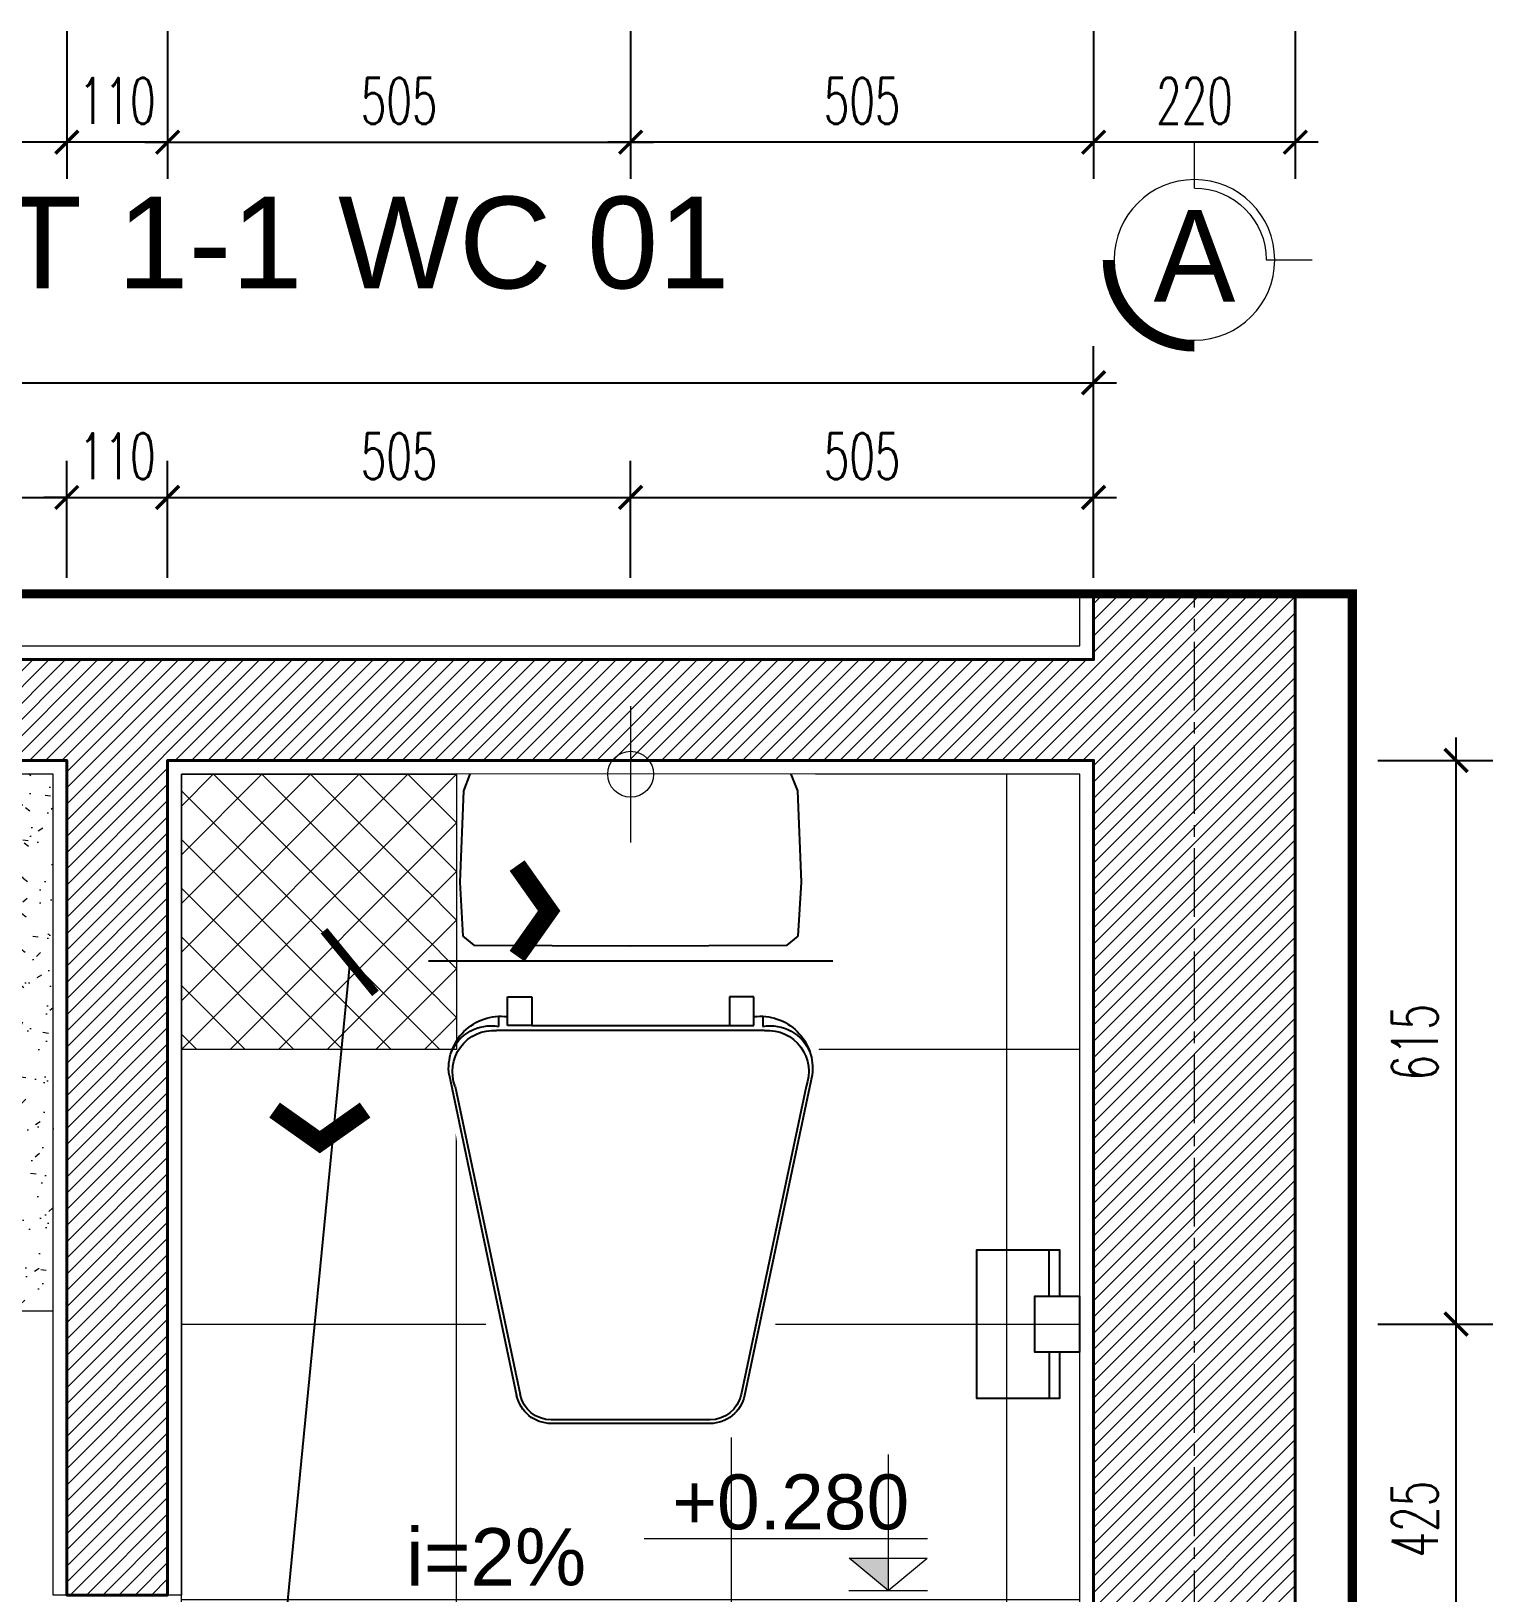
# Model space of a CAD drawing. Header units: millimetres. Extents: x -229618 to 2906, y -178063 to 96806.
# Drawn here: x -123756 to -122161, y -54595 to -52893 of the extents above; entities that cross this region are included whole.
import ezdxf
from ezdxf.enums import TextEntityAlignment as Align

# ---------------------------------------------------------------- set-up
doc = ezdxf.new("R2010")
doc.units = ezdxf.units.MM
doc.header["$LTSCALE"] = 200
doc.header["$MEASUREMENT"] = 0
doc.set_wipeout_variables(frame=1)
doc.header["$PDMODE"] = 3
doc.header["$PDSIZE"] = 50
doc.linetypes.add('CENTER2', pattern=[1.125, 0.75, -0.125, 0.125, -0.125])
doc.linetypes.add('DASHED2', pattern=[0.375, 0.25, -0.125])
doc.layers.get('0').update_dxf_attribs({"color": 95, "linetype": 'CONTINUOUS'})
doc.layers.get('DEFPOINTS').update_dxf_attribs({"linetype": 'CONTINUOUS'})
for name, color, linetype, lineweight in [('cat', 1, 'CONTINUOUS', 40), ('hatch', 250, 'CONTINUOUS', 5), ('khuat', 8, 'DASHED2', 15), ('nho', 252, 'CONTINUOUS', 15), ('thay', 7, 'CONTINUOUS', 18), ('tim', 18, 'CENTER2', 9)]:
    doc.layers.add(name, color=color, linetype=linetype, lineweight=lineweight)
for name, color, linetype in [('DIM', 251, 'CONTINUOUS'), ('NOITHAT', 99, 'CONTINUOUS'), ('TEXT', 33, 'CONTINUOUS')]:
    doc.layers.add(name, color=color, linetype=linetype)
doc.styles.add('Aria H iso', font='Vharial_0.ttf')
doc.styles.add('Arial iso', font='vnarial_0.ttf')
doc.styles.add('Arial N  iso', font='vnarialn_0.ttf')
doc.styles.add('dam', font='Vhavanb_0.ttf', dxfattribs={"width": 0.9, "height": 450})
doc.styles.add('Scale', font='vnsimli.shx', dxfattribs={"width": 0.65, "bigfont": 'bigfont.shx'})
doc.dimstyles.new('Scale', dxfattribs={"dimscale": 75, "dimtxt": 2, "dimasz": 1, "dimexe": 1.6, "dimexo": 0, "dimgap": 0.8, "dimtad": 1, "dimdec": 0, "dimzin": 0, "dimdsep": 46, "dimtxsty": 'Scale', "dimblk": 'ARCHTICK', "dimcen": 0.1, "dimdle": 1, "dimclrd": 256, "dimclre": 256, "dimclrt": 3, "dimadec": 0, "dimazin": 0, "dimtfac": 1, "dimtdec": 0, "dimtix": 1, "dimtmove": 2, "dimatfit": 3, "dimldrblk": 'ARCHTICK', "dimfxl": 0, "dimtolj": 1, "dimtzin": 0, "dimarcsym": 0})

# ---------------------------------------------------------------- blocks, each defined once
blk = doc.blocks.new('wc')
at = {"linetype": 'Continuous'}
blk.add_wipeout([(-723.101236270034, -111.66597059415653), (-694.8550939117331, -142.76282263628673), (-203.37222143459707, -220.50495042238617), (-19.772298637900295, -223.3319365498901), (-5.640041200348555, -215.73621921276208), (-6.3176782998611754e-12, -200.71604752913117), (-6.366839552889984e-12, 200.71604752910207), (-5.640041200348607, 215.73621921270387), (-19.772298638016768, 223.3319365498901), (-203.37222143459712, 220.5049504222843), (-694.8550939117331, 142.76282263634494), (-723.101236270034, 111.66597059421474)], dxfattribs=at)
for p, q in [((-203.3722214346053, 220.5049504222989), (-203.3722214346053, 0)), ((-340.5266624700744, 191.3154206835025), (-676.477138206712, 120.3994728499383)), ((-186.3305563925533, 170.8889907438424), (-187.1014175795717, 0)), ((-176.5671027259668, 182.8814747022698), (-186.3305563925533, 170.8889907438424)), ((-117.5425843851408, 186.4348029389512), (-176.5671027259668, 182.8814747022698)), ((-18.13287248380948, 182.4373051937728), (-117.5425843851408, 186.4348029389512)), ((0, 175.2731677422416), (-18.13287248380948, 182.4373051937728)), ((-279.4807667824207, 5.820766091346741e-11), (-279.4807667824207, 146.1408057834487)), ((-274.1225523152389, 134.4011987115664), (-264.3182460389799, 134.4011987115664)), ((-274.1225523152389, 107.7479493267019), (-274.1225523152389, 134.4011987115664)), ((-264.3182460389799, 134.4011987115664), (-242.5600274235476, 134.4011987115664)), ((-242.5600274235476, 134.4011987115664), (-242.5600274235476, 107.7479493267019)), ((-242.5600274235476, 107.7479493267019), (-274.1225523152389, 107.7479493267019)), ((-704.0344686969183, 5.820766091346741e-11), (-704.0344686969183, 86.59439285998815)), ((-704.0344686969183, -86.59439285990084), (-704.0344686969183, 5.820766091346741e-11)), ((-279.4807667824207, -146.1408057833614), (-279.4807667824207, 5.820766091346741e-11)), ((-203.3722214346053, 5.820766091346741e-11), (-203.3722214346053, -220.5049504222989)), ((-203.3722214346053, 0), (-203.3722214346053, 5.820766091346741e-11)), ((-187.1014175795717, 0), (-186.3305563925533, -170.8889907438715)), ((-242.5600274235476, -107.7479493265855), (-274.1225523152389, -107.7479493265855)), ((-274.1225523152389, -107.7479493265855), (-274.1225523152389, -134.4011987114791)), ((-242.5600274235476, -134.4011987114791), (-242.5600274235476, -107.7479493265855)), ((-340.5266624700744, -191.315420683386), (-676.477138206712, -120.399472849851)), ((-274.1225523152389, -134.4011987114791), (-264.3182460389799, -134.4011987114791)), ((-264.3182460389799, -134.4011987114791), (-242.5600274235476, -134.4011987114791)), ((-186.3305563925533, -170.8889907438715), (-176.5671027259668, -182.8814747022989)), ((-176.5671027259668, -182.8814747022989), (-117.5425843851408, -186.4348029389512)), ((-117.5425843851408, -186.4348029389512), (-18.13287248380948, -182.4373051937728)), ((-18.13287248380948, -182.4373051937728), (0, -175.2731677421834))]:
    blk.add_line(p, q, dxfattribs=at)
at = {"color": 251}
for p, q in [((-327.8774796169018, 198.0728480299585), (-677.3031241730787, 124.3124203159241)), ((-264.1566715918016, 144.1268571229302), (-275.0692674323218, 144.1268571229302)), ((-274.1225523152389, 107.7479493267019), (-274.1225523152389, 5.820766091346741e-11)), ((-708.0336449481547, 5.820766091346741e-11), (-708.0336449481547, 86.6043155118823)), ((-708.0336449481547, -86.60431551176589), (-708.0336449481547, 5.820766091346741e-11)), ((-274.1225523152389, 5.820766091346741e-11), (-274.1225523152389, -107.7479493265855)), ((-327.8774796169018, -198.0728480298712), (-677.3031241730787, -124.3124203158077)), ((-264.1566715918016, -144.1268571228429), (-275.0692674323218, -144.1268571228429))]:
    blk.add_line(p, q, dxfattribs=at)
at = {"linetype": 'Continuous', "extrusion": (0, 0, -1)}
for centre, major_axis, ratio, start_param, end_param in [((-324.1535744828871, 149.6069570108084), (-31.68338643653957, 31.68338643653959), 0.9999999999999485, 0.4113217075795965, 2.433629082273716), ((-669.3038080616388, -86.4172199369059), (-24.55860519663735, -24.55860519663734), 0.9999999999999583, 5.705823531497783, 7.063482174405539), ((-324.1535744828871, -149.606957010692), (-31.68338643653829, 31.68338643653831), 0.9999999999999766, 2.278759898110936, 4.301067272805151)]:
    blk.add_ellipse(centre, major_axis=major_axis, ratio=ratio, start_param=start_param, end_param=end_param, dxfattribs=at)
at = {"color": 251, "extrusion": (0, 0, -1)}
for centre, major_axis, ratio, start_param, end_param in [((-320.9586979406886, 141.4200814069482), (-40.35718960683384, -40.35718960683382), 0.9999999999999795, 2.234670171408888, 4.05028224936272), ((-321.4107403006637, 152.2341654178745), (-33.26605293237822, 33.26605293237824), 0.9999999999999881, 1.170519190659191, 2.52938887012653), ((-669.3038080616388, 86.4172199369932), (-27.38644984305241, -27.3864498430524), 0.9999999999999538, 0.7902289123648425, 2.148158102476525), ((-669.3038080616388, -86.41721993687679), (-27.38644984305241, 27.38644984305241), 0.9999999999999538, 4.135027204703061, 5.492956394814744), ((-320.9586979406886, -141.4200814068317), (-40.35718960683482, -40.35718960683479), 0.9999999999999762, 3.803699384611847, 5.619311462565565), ((-321.4107403006637, -152.234165417758), (-33.26605293237824, -33.26605293237823), 0.9999999999999879, 3.753796437053056, 5.112666116520395)]:
    blk.add_ellipse(centre, major_axis=major_axis, ratio=ratio, start_param=start_param, end_param=end_param, dxfattribs=at)
at = {"linetype": 'Continuous', "extrusion": (0, 0, -0.9999999999999998)}
blk.add_ellipse((-669.3038080616388, 86.41721993702231), major_axis=(-24.55860519663734, 24.55860519663736), ratio=0.9999999999999578, start_param=-0.7802968672259532, end_param=0.5773617756818026, dxfattribs=at)
at = {"layer": 'nho', "linetype": 'Continuous', "ltscale": 0.2}
blk.add_line((74.32685145849246, 0), (-74.32685145849246, 0), dxfattribs=at)
at = {"layer": 'nho'}
blk.add_circle((0, 0), 25, dxfattribs=at)
blk = doc.blocks.new('A$C3018186F')
for p, q in [((50.6735760809097, 78.83725768279692), (4.220890696160495e-05, 78.83725768279692)), ((111.3265083369042, 78.83725768279692), (162.000042208907, 78.83725768279692))]:
    blk.add_line(p, q)
for points in [[(50.6735760809097, 87.51937571926828), (50.6735760809097, 112.3254272520571), (111.3265083369042, 112.3254272520571), (111.3265083369042, 87.51937571926828)], [(50.6735760809097, 89.9999808725479), (4.220890696160495e-05, 89.9999808725479), (4.220890696160495e-05, -1.912744482979178e-05), (162.000042208907, -1.91274521057494e-05), (162.000042208907, 89.9999808725479), (111.3265083369042, 89.9999808725479)], [(111.3265083369042, 87.51937571926828), (111.3265083369042, 62.71332418648672), (50.6735760809097, 62.71332418648672), (50.6735760809097, 87.51937571926828)]]:
    blk.add_lwpolyline(points)
blk = doc.blocks.new('cao do')
at = {"layer": 'thay'}
for p, q in [((0, 444.6272508608236), (0, 0)), ((798.181270029163, 170.2365376747912), (-128.2891475682845, 170.2365376747912)), ((0, 0), (-127.8852143107215, 106.0771588497737)), ((127.8852143107215, 106.0771588497737), (-127.8852143107215, 106.0771588497737)), ((0, 0), (127.8852143107215, 106.0771588497737))]:
    blk.add_line(p, q, dxfattribs=at)
at = {"layer": 'thay', "ltscale": 600}
blk.add_line((128.2891475682845, 0), (-128.2891475682845, 0), dxfattribs=at)
at = {"layer": 'thay', "color": 150, "ltscale": 600}
blk.add_solid([(0, 0), (0, 106.0771588497737), (127.8852143107215, 106.0771588497737)], dxfattribs=at)
at = {"layer": 'TEXT', "style": 'Arial N  iso'}
blk.add_attdef('%%P0.000', text='', height=200.0000000007276, dxfattribs=at).set_placement((69.50250721070915, 290.0113117169822), align=Align.MIDDLE_LEFT)
blk = doc.blocks.new('_ArchTick')
at = {"color": 0, "linetype": 'ByBlock', "const_width": 0.15}
blk.add_lwpolyline([(-0.5, -0.5), (0.5, 0.5)], dxfattribs=at)
blk = doc.blocks.new('*D875')
at = {"layer": 'DEFPOINTS', "color": 0, "linetype": 'Continuous'}
for p in [(-123606.8216478598, -53400.85511476309), (-123716.8216478598, -53488.43287408045), (-123606.8216478598, -53488.43287408045)]:
    blk.add_point(p, dxfattribs=at)
at = {"layer": 'DIM', "linetype": 'Continuous', "lineweight": -2}
for p, q in [((-123716.8216478598, -53488.43287408045), (-123716.8216478598, -53360.85511476309)), ((-123606.8216478598, -53488.43287408045), (-123606.8216478598, -53360.85511476309)), ((-123716.8216478598, -53400.85511476309), (-123741.8216478598, -53400.85511476309)), ((-123716.8216478598, -53400.85511476309), (-123606.8216478598, -53400.85511476309)), ((-123606.8216478598, -53400.85511476309), (-123581.8216478598, -53400.85511476309))]:
    blk.add_line(p, q, dxfattribs=at)
at = {"layer": 'DIM', "linetype": 'Continuous', "lineweight": -2, "xscale": 25, "yscale": 25, "zscale": 25}
blk.add_blockref('_ArchTick', (-123716.8216478598, -53400.85511476309), dxfattribs=at)
at = {"layer": 'DIM', "linetype": 'Continuous', "lineweight": -2, "xscale": 25, "yscale": 25, "zscale": 25, "rotation": 180}
blk.add_blockref('_ArchTick', (-123606.8216478598, -53400.85511476309), dxfattribs=at)
at = {"layer": 'DIM', "color": 3, "linetype": 'Continuous', "insert": (-123661.8216478598, -53355.85511476309), "char_height": 50, "attachment_point": 5, "style": 'Scale'}
blk.add_mtext('\\A1;110', dxfattribs=at)
blk = doc.blocks.new('*D876')
at = {"layer": 'DEFPOINTS', "color": 0, "linetype": 'Continuous'}
for p in [(-123101.8216478599, -53400.85511476309), (-123606.8216478598, -53488.43287408045), (-123101.8216478599, -53488.43287408045)]:
    blk.add_point(p, dxfattribs=at)
at = {"layer": 'DIM', "linetype": 'Continuous', "lineweight": -2}
for p, q in [((-123606.8216478598, -53488.43287408045), (-123606.8216478598, -53360.85511476309)), ((-123101.8216478599, -53488.43287408045), (-123101.8216478599, -53360.85511476309)), ((-123631.8216478598, -53400.85511476309), (-123076.8216478599, -53400.85511476309))]:
    blk.add_line(p, q, dxfattribs=at)
at = {"layer": 'DIM', "linetype": 'Continuous', "lineweight": -2, "xscale": 25, "yscale": 25, "zscale": 25, "rotation": 180}
blk.add_blockref('_ArchTick', (-123606.8216478598, -53400.85511476309), dxfattribs=at)
at = {"layer": 'DIM', "linetype": 'Continuous', "lineweight": -2, "xscale": 25, "yscale": 25, "zscale": 25}
blk.add_blockref('_ArchTick', (-123101.8216478599, -53400.85511476309), dxfattribs=at)
at = {"layer": 'DIM', "color": 3, "linetype": 'Continuous', "insert": (-123354.3216478599, -53355.85511476309), "char_height": 50, "attachment_point": 5, "style": 'Scale'}
blk.add_mtext('\\A1;505', dxfattribs=at)
blk = doc.blocks.new('*D877')
at = {"layer": 'DEFPOINTS', "color": 0, "linetype": 'Continuous'}
for p in [(-122596.82164786, -53275.85511476309), (-125076.8216478599, -53488.43287408045), (-122596.82164786, -53488.43287408045)]:
    blk.add_point(p, dxfattribs=at)
at = {"layer": 'DIM', "linetype": 'Continuous', "lineweight": -2}
for p, q in [((-125076.8216478599, -53488.43287408045), (-125076.8216478599, -53235.85511476309)), ((-122596.82164786, -53488.43287408045), (-122596.82164786, -53235.85511476309)), ((-125101.8216478599, -53275.85511476309), (-122571.82164786, -53275.85511476309))]:
    blk.add_line(p, q, dxfattribs=at)
at = {"layer": 'DIM', "linetype": 'Continuous', "lineweight": -2, "xscale": 25, "yscale": 25, "zscale": 25, "rotation": 180}
blk.add_blockref('_ArchTick', (-125076.8216478599, -53275.85511476309), dxfattribs=at)
at = {"layer": 'DIM', "linetype": 'Continuous', "lineweight": -2, "xscale": 25, "yscale": 25, "zscale": 25}
blk.add_blockref('_ArchTick', (-122596.82164786, -53275.85511476309), dxfattribs=at)
at = {"layer": 'DIM', "color": 3, "linetype": 'Continuous', "insert": (-123836.8216478599, -53230.85511476309), "char_height": 50, "attachment_point": 5, "style": 'Scale'}
blk.add_mtext('\\A1;2480', dxfattribs=at)
blk = doc.blocks.new('*D880')
at = {"layer": 'DEFPOINTS', "color": 0, "linetype": 'Continuous'}
for p in [(-122286.8486847449, -53687.673752193), (-122201.4426966938, -53687.673752193), (-122286.8486847449, -54302.32337199787)]:
    blk.add_point(p, dxfattribs=at)
at = {"layer": 'DIM', "linetype": 'Continuous', "lineweight": -2}
for p, q in [((-122201.4426966938, -54327.32337199787), (-122201.4426966938, -53662.673752193)), ((-122286.8486847449, -53687.673752193), (-122161.4426966938, -53687.673752193)), ((-122286.8486847449, -54302.32337199787), (-122161.4426966938, -54302.32337199787))]:
    blk.add_line(p, q, dxfattribs=at)
at = {"layer": 'DIM', "linetype": 'Continuous', "lineweight": -2, "xscale": 25, "yscale": 25, "zscale": 25}
for p, rotation in [((-122201.4426966938, -53687.673752193), 90), ((-122201.4426966938, -54302.32337199787), 270)]:
    blk.add_blockref('_ArchTick', p, dxfattribs=dict(at, rotation=rotation))
at = {"layer": 'DIM', "color": 3, "linetype": 'Continuous', "insert": (-122246.4426966938, -53994.99856209546), "char_height": 50, "attachment_point": 5, "rotation": 90, "style": 'Scale'}
blk.add_mtext('\\A1;615', dxfattribs=at)
blk = doc.blocks.new('*D889')
at = {"layer": 'DEFPOINTS', "color": 0, "linetype": 'Continuous'}
for p in [(-123716.8216478598, -53400.85511476309), (-124341.8216478599, -53488.43287408045), (-123716.8216478598, -53488.43287408045)]:
    blk.add_point(p, dxfattribs=at)
at = {"layer": 'DIM', "linetype": 'Continuous', "lineweight": -2}
for p, q in [((-124341.8216478599, -53488.43287408045), (-124341.8216478599, -53360.85511476309)), ((-123716.8216478598, -53488.43287408045), (-123716.8216478598, -53360.85511476309)), ((-124366.8216478599, -53400.85511476309), (-123691.8216478598, -53400.85511476309))]:
    blk.add_line(p, q, dxfattribs=at)
at = {"layer": 'DIM', "linetype": 'Continuous', "lineweight": -2, "xscale": 25, "yscale": 25, "zscale": 25, "rotation": 180}
blk.add_blockref('_ArchTick', (-124341.8216478599, -53400.85511476309), dxfattribs=at)
at = {"layer": 'DIM', "linetype": 'Continuous', "lineweight": -2, "xscale": 25, "yscale": 25, "zscale": 25}
blk.add_blockref('_ArchTick', (-123716.8216478598, -53400.85511476309), dxfattribs=at)
at = {"layer": 'DIM', "color": 3, "linetype": 'Continuous', "insert": (-124029.3216478599, -53355.85511476309), "char_height": 50, "attachment_point": 5, "style": 'Scale'}
blk.add_mtext('\\A1;625', dxfattribs=at)
blk = doc.blocks.new('*D941')
at = {"layer": 'DEFPOINTS', "color": 0, "linetype": 'Continuous'}
for p in [(-122596.82164786, -53400.85511476309), (-123101.8216478599, -53488.43287408045), (-122596.82164786, -53488.43287408045)]:
    blk.add_point(p, dxfattribs=at)
at = {"layer": 'DIM', "linetype": 'Continuous', "lineweight": -2}
for p, q in [((-123101.8216478599, -53488.43287408045), (-123101.8216478599, -53360.85511476309)), ((-122596.82164786, -53488.43287408045), (-122596.82164786, -53360.85511476309)), ((-123126.8216478599, -53400.85511476309), (-122571.82164786, -53400.85511476309))]:
    blk.add_line(p, q, dxfattribs=at)
at = {"layer": 'DIM', "linetype": 'Continuous', "lineweight": -2, "xscale": 25, "yscale": 25, "zscale": 25, "rotation": 180}
blk.add_blockref('_ArchTick', (-123101.8216478599, -53400.85511476309), dxfattribs=at)
at = {"layer": 'DIM', "linetype": 'Continuous', "lineweight": -2, "xscale": 25, "yscale": 25, "zscale": 25}
blk.add_blockref('_ArchTick', (-122596.82164786, -53400.85511476309), dxfattribs=at)
at = {"layer": 'DIM', "color": 3, "linetype": 'Continuous', "insert": (-122849.3216478599, -53355.85511476309), "char_height": 50, "attachment_point": 5, "style": 'Scale'}
blk.add_mtext('\\A1;505', dxfattribs=at)
blk = doc.blocks.new('*D1180')
at = {"layer": 'DEFPOINTS', "color": 0}
for p in [(-122286.8486847449, -54302.32337199787), (-122201.4426966938, -54302.32337199787), (-122286.8486847449, -54727.67375219283)]:
    blk.add_point(p, dxfattribs=at)
at = {"layer": 'DIM', "lineweight": -2}
for p, q in [((-122201.4426966938, -54752.67375219283), (-122201.4426966938, -54277.32337199787)), ((-122286.8486847449, -54302.32337199787), (-122161.4426966938, -54302.32337199787)), ((-122286.8486847449, -54727.67375219283), (-122161.4426966938, -54727.67375219283))]:
    blk.add_line(p, q, dxfattribs=at)
at = {"layer": 'DIM', "lineweight": -2, "xscale": 25, "yscale": 25, "zscale": 25}
for p, rotation in [((-122201.4426966938, -54302.32337199787), 90), ((-122201.4426966938, -54727.67375219283), 270)]:
    blk.add_blockref('_ArchTick', p, dxfattribs=dict(at, rotation=rotation))
at = {"layer": 'DIM', "color": 3, "insert": (-122246.4426966938, -54514.99856209537), "char_height": 50, "attachment_point": 5, "rotation": 90, "style": 'Scale'}
blk.add_mtext('\\A1;425', dxfattribs=at)
blk = doc.blocks.new('*D1181')
at = {"layer": 'DEFPOINTS', "color": 0}
for p in [(-122596.8216478598, -52892.51646479474), (-122376.8216478598, -52892.51646479474), (-122596.8216478598, -53013.50253364407)]:
    blk.add_point(p, dxfattribs=at)
at = {"layer": 'DIM', "lineweight": -2}
for p, q in [((-122596.8216478598, -52892.51646479474), (-122596.8216478598, -53053.50253364407)), ((-122376.8216478598, -52892.51646479474), (-122376.8216478598, -53053.50253364407)), ((-122351.8216478598, -53013.50253364407), (-122621.8216478598, -53013.50253364407))]:
    blk.add_line(p, q, dxfattribs=at)
at = {"layer": 'DIM', "lineweight": -2, "xscale": 25, "yscale": 25, "zscale": 25, "rotation": 180}
blk.add_blockref('_ArchTick', (-122596.8216478598, -53013.50253364407), dxfattribs=at)
at = {"layer": 'DIM', "lineweight": -2, "xscale": 25, "yscale": 25, "zscale": 25}
blk.add_blockref('_ArchTick', (-122376.8216478598, -53013.50253364407), dxfattribs=at)
at = {"layer": 'DIM', "color": 3, "insert": (-122486.8216478598, -52968.50253364407), "char_height": 50, "attachment_point": 5, "style": 'Scale'}
blk.add_mtext('\\A1;220', dxfattribs=at)
blk = doc.blocks.new('*D1182')
at = {"layer": 'DEFPOINTS', "color": 0}
for p in [(-123101.8216478599, -52892.51646479474), (-122596.8216478598, -52892.51646479474), (-123101.8216478599, -53013.50253364407)]:
    blk.add_point(p, dxfattribs=at)
at = {"layer": 'DIM', "lineweight": -2}
for p, q in [((-123101.8216478599, -52892.51646479474), (-123101.8216478599, -53053.50253364407)), ((-122596.8216478598, -52892.51646479474), (-122596.8216478598, -53053.50253364407)), ((-122571.8216478598, -53013.50253364407), (-123126.8216478599, -53013.50253364407))]:
    blk.add_line(p, q, dxfattribs=at)
at = {"layer": 'DIM', "lineweight": -2, "xscale": 25, "yscale": 25, "zscale": 25, "rotation": 180}
blk.add_blockref('_ArchTick', (-123101.8216478599, -53013.50253364407), dxfattribs=at)
at = {"layer": 'DIM', "lineweight": -2, "xscale": 25, "yscale": 25, "zscale": 25}
blk.add_blockref('_ArchTick', (-122596.8216478598, -53013.50253364407), dxfattribs=at)
at = {"layer": 'DIM', "color": 3, "insert": (-122849.3216478598, -52968.50253364407), "char_height": 50, "attachment_point": 5, "style": 'Scale'}
blk.add_mtext('\\A1;505', dxfattribs=at)
blk = doc.blocks.new('*D1183')
at = {"layer": 'DEFPOINTS', "color": 0}
for p in [(-123716.8214120128, -52892.51646479474), (-123606.8216478598, -52892.51646479474), (-123716.8214120128, -53013.50253364407)]:
    blk.add_point(p, dxfattribs=at)
at = {"layer": 'DIM', "lineweight": -2}
for p, q in [((-123716.8214120128, -52892.51646479474), (-123716.8214120128, -53053.50253364407)), ((-123606.8216478598, -52892.51646479474), (-123606.8216478598, -53053.50253364407)), ((-123716.8214120128, -53013.50253364407), (-123741.8214120128, -53013.50253364407)), ((-123606.8216478598, -53013.50253364407), (-123716.8214120128, -53013.50253364407)), ((-123606.8216478598, -53013.50253364407), (-123581.8216478598, -53013.50253364407))]:
    blk.add_line(p, q, dxfattribs=at)
at = {"layer": 'DIM', "lineweight": -2, "xscale": 25, "yscale": 25, "zscale": 25}
blk.add_blockref('_ArchTick', (-123716.8214120128, -53013.50253364407), dxfattribs=at)
at = {"layer": 'DIM', "lineweight": -2, "xscale": 25, "yscale": 25, "zscale": 25, "rotation": 180}
blk.add_blockref('_ArchTick', (-123606.8216478598, -53013.50253364407), dxfattribs=at)
at = {"layer": 'DIM', "color": 3, "insert": (-123661.8215299363, -52968.50253364407), "char_height": 50, "attachment_point": 5, "style": 'Scale'}
blk.add_mtext('\\A1;110', dxfattribs=at)
blk = doc.blocks.new('*D1184')
at = {"layer": 'DEFPOINTS', "color": 0}
for p in [(-124341.8216478599, -52892.51646479474), (-123716.8214120128, -52892.51646479474), (-124341.8216478599, -53013.50253364399)]:
    blk.add_point(p, dxfattribs=at)
at = {"layer": 'DIM', "lineweight": -2}
for p, q in [((-124341.8216478599, -52892.51646479474), (-124341.8216478599, -53053.50253364399)), ((-123716.8214120128, -52892.51646479474), (-123716.8214120128, -53053.50253364399)), ((-123691.8214120128, -53013.50253364399), (-124366.8216478599, -53013.50253364399))]:
    blk.add_line(p, q, dxfattribs=at)
at = {"layer": 'DIM', "lineweight": -2, "xscale": 25, "yscale": 25, "zscale": 25, "rotation": 180}
blk.add_blockref('_ArchTick', (-124341.8216478599, -53013.50253364399), dxfattribs=at)
at = {"layer": 'DIM', "lineweight": -2, "xscale": 25, "yscale": 25, "zscale": 25}
blk.add_blockref('_ArchTick', (-123716.8214120128, -53013.50253364399), dxfattribs=at)
at = {"layer": 'DIM', "color": 3, "insert": (-124029.3215299364, -52968.50253364399), "char_height": 50, "attachment_point": 5, "style": 'Scale'}
blk.add_mtext('\\A1;625', dxfattribs=at)
blk = doc.blocks.new('*D1199')
at = {"layer": 'DEFPOINTS', "color": 0}
for p in [(-123606.8216478598, -52892.51646479474), (-123101.8216478599, -52892.51646479474), (-123101.8216478599, -53013.50253364407)]:
    blk.add_point(p, dxfattribs=at)
at = {"layer": 'DIM', "lineweight": -2}
for p, q in [((-123606.8216478598, -52892.51646479474), (-123606.8216478598, -53053.50253364407)), ((-123101.8216478599, -52892.51646479474), (-123101.8216478599, -53053.50253364407)), ((-123631.8216478598, -53013.50253364407), (-123076.8216478599, -53013.50253364407))]:
    blk.add_line(p, q, dxfattribs=at)
at = {"layer": 'DIM', "lineweight": -2, "xscale": 25, "yscale": 25, "zscale": 25, "rotation": 180}
blk.add_blockref('_ArchTick', (-123606.8216478598, -53013.50253364407), dxfattribs=at)
at = {"layer": 'DIM', "lineweight": -2, "xscale": 25, "yscale": 25, "zscale": 25}
blk.add_blockref('_ArchTick', (-123101.8216478599, -53013.50253364407), dxfattribs=at)
at = {"layer": 'DIM', "color": 3, "insert": (-123354.3216478599, -52968.50253364407), "char_height": 50, "attachment_point": 5, "style": 'Scale'}
blk.add_mtext('\\A1;505', dxfattribs=at)
blk = doc.blocks.new('*U871')
at = {"layer": 'thay', "ltscale": 600}
for p, q in [((0, -200), (0, 0)), ((313.2121651118505, -513.2121651118505), (513.2121651118505, -513.2121651118505))]:
    blk.add_line(p, q, dxfattribs=at)
at = {"layer": 'thay', "ltscale": 600, "const_width": 49.99999999999999}
blk.add_lwpolyline([(-375, -513.2121651118505, 0.414213562373095), (0, -888.2121651118505, 0.414213562373095)], format="xyb", dxfattribs=at)
at = {"layer": 'thay', "ltscale": 600}
blk.add_circle((0, -513.2121651118505), 349.9999999999999, dxfattribs=at)
blk.add_arc((0, -513.2121651118505), 313.2121651118522, 0, 90, dxfattribs=at)
at = {"layer": 'TEXT', "linetype": 'Continuous', "style": 'Aria H iso'}
blk.add_attdef('A', text='', height=350, dxfattribs=at).set_placement((8.526512829121202e-14, -670.5705110874841), align=Align.CENTER)

msp = doc.modelspace()

# ---------------------------------------------------------------- hatches: boundary and pattern name
at = {"layer": 'hatch', "linetype": 'Continuous'}
h = msp.add_hatch(dxfattribs=at)
h.set_pattern_fill('ANSI31', color=256, scale=100, style=0)
h.set_pattern_definition([(45, (-285883.2946594115, -7199.216956450969), (-8.838834764831843, 8.838834764831844), [])])
h.paths.add_polyline_path([(-122736.8216478602, -55237.67375219338), (-122736.8216478602, -55567.67375219335), (-122596.8216478599, -55567.67375219335), (-122596.82164786, -55237.67375219332)], flags=16)
h.paths.add_polyline_path([(-125076.8216478599, -55787.67375219318), (-125076.8216478599, -55567.67375219312), (-124776.8216478598, -55567.67375219318), (-124776.8216478602, -55883.33912746528), (-124886.8216478599, -55883.33912746528), (-124886.8216478598, -55787.67375219318)])
edge = h.paths.add_edge_path()
edge.add_arc((-122514.5642992686, -55683.33912746522), 200, 269.9999999999959, 313.5283381285492, ccw=False)
edge.add_line((-122514.5642992686, -55883.33912746522), (-122596.82164786, -55883.33912746522))
edge.add_line((-122596.82164786, -55883.33912746522), (-122596.82164786, -55677.67375219232))
edge.add_line((-122596.82164786, -55677.67375219232), (-124026.8216478598, -55677.67375219316))
edge.add_line((-124026.8216478598, -55677.67375219316), (-124026.8216478598, -55567.67375219316))
edge.add_line((-124026.8216478598, -55567.67375219316), (-123716.8216478599, -55567.67375219325))
edge.add_line((-123716.8216478599, -55567.67375219325), (-123716.8216478599, -55347.67375219312))
edge.add_line((-123716.8216478599, -55347.67375219312), (-123606.8216478598, -55347.67375219314))
edge.add_line((-123606.8216478598, -55347.67375219314), (-123606.8216478599, -55567.67375219331))
edge.add_line((-123606.8216478599, -55567.67375219331), (-122846.8216478602, -55567.67375219341))
edge.add_line((-122846.8216478602, -55567.67375219341), (-122846.8216478602, -55127.67375219332))
edge.add_line((-122846.8216478602, -55127.67375219332), (-122596.82164786, -55127.67375219332))
edge.add_line((-122596.82164786, -55127.67375219332), (-122596.8216478599, -53687.673752193))
edge.add_line((-122596.8216478599, -53687.673752193), (-123606.8216478599, -53687.673752193))
edge.add_line((-123606.8216478599, -53687.673752193), (-123606.8216478598, -54597.67375219312))
edge.add_line((-123606.8216478598, -54597.67375219312), (-123716.8216478599, -54597.67375219312))
edge.add_line((-123716.8216478599, -54597.67375219312), (-123716.8216478599, -53687.673752193))
edge.add_line((-123716.8216478599, -53687.673752193), (-124966.82164786, -53687.67375219306))
edge.add_line((-124966.82164786, -53687.67375219306), (-124966.8216478599, -54387.67375219306))
edge.add_line((-124966.8216478599, -54387.67375219306), (-125076.8216478599, -54387.67375219306))
edge.add_line((-125076.8216478599, -54387.67375219306), (-125076.8216478599, -53542.03278628021))
edge.add_arc((-124962.3782697797, -53706.05325211783), 199.9999999999902, 451.27303879514585, 484.90496139172103, ccw=False)
edge.add_line((-124966.82164786, -53506.10261723204), (-124966.82164786, -53577.673752193))
edge.add_line((-124966.82164786, -53577.673752193), (-122596.82164786, -53577.67375219306))
edge.add_line((-122596.82164786, -53577.67375219306), (-122596.82164786, -53506.05325211785))
edge.add_line((-122596.82164786, -53506.05325211785), (-122376.82164786, -53506.05325211785))
edge.add_line((-122376.82164786, -53506.05325211785), (-122376.8216478604, -55828.34589276613))
h = msp.add_hatch(dxfattribs=at)
h.set_pattern_fill('CATTHO', color=256, scale=20, style=0)
h.set_pattern_definition([(142.5, (7963.972048136173, 5211.248849426876), (1.259867162192163, 38.53647538026317), [6, -30.4, 0, -34, 0, -32.5]), (172.5, (7963.972048136173, 5211.248849426876), (-35.39553410535454, 56.4429213045948), [6, -16.4, 0, -27.4, 0, -10.5]), (212.5, (7988.572048136179, 5211.248849426876), (-62.2828372350299, 0.11318107073929), [5.999999999999997, -9.999999999999995, 0, -35.99999999999998, 0, -46.99999999999998]), (222.5, (7988.572048136179, 5211.248849426876), (-60.12253209144586, 17.55351129868498), [6, -5, 0, -23.6, 0, -27])])
h.paths.add_polyline_path([(-124951.8216478599, -54287.67375219306), (-124951.82164786, -53702.67375219306), (-123731.8216478599, -53702.67375219306), (-123731.8216478599, -54287.67375219306)])
h = msp.add_hatch(dxfattribs=at)
h.set_pattern_fill('_USER', color=256, scale=300, angle=90, style=0, double=1, pattern_type=0)
h.set_pattern_definition([(90, (-123591.8216478598, -53702.673752193), (300, 1.83697019872103e-14), []), (7.016709298534877e-15, (-123591.8216478598, -53702.673752193), (3.673940397442059e-14, -300), [])])
h.paths.add_polyline_path([(-122611.8216478599, -53702.67375219299), (-122611.8216478599, -55112.67375219332), (-122861.8216478602, -55112.67375219332), (-122861.8216478602, -55552.6737521934), (-123591.8216478599, -55552.67375219328), (-123591.8216478598, -55347.67375219312), (-123591.8216478598, -54597.67375219312), (-123591.8216478598, -53702.67375219302)])

# ---------------------------------------------------------------- linework, layer by layer
at = {"layer": 'cat', "linetype": 'Continuous'}
for points in [[(-124966.82164786, -53506.05325211784), (-124966.82164786, -53577.673752193), (-124148.9765676138, -53577.673752193), (-122596.82164786, -53577.67375219306), (-122596.82164786, -53506.05325211784)], [(-122376.82164786, -53506.0532521179), (-122376.82164786, -55457.67375219318), (-122376.82164786, -55787.67375219318), (-122376.8216478601, -55828.34589276592)], [(-122596.82164786, -55883.33912746517), (-122596.82164786, -55677.67375219231), (-123096.82164786, -55677.67375219236), (-124026.8216478598, -55677.67375219318), (-124026.8216478598, -55567.67375219318), (-123716.8216478599, -55567.67375219324), (-123716.8216478599, -55347.67375219312), (-123606.8216478598, -55347.67375219312), (-123606.8216478599, -55567.6737521933), (-122846.8216478602, -55567.67375219341), (-122846.8216478602, -55127.67375219332), (-122596.82164786, -55127.67375219332), (-122596.8216478599, -53687.673752193), (-123606.8216478598, -53687.673752193), (-123606.8216478598, -54597.67375219312), (-123716.8216478599, -54597.67375219312), (-123716.8216478598, -53687.673752193), (-124966.82164786, -53687.67375219306), (-124966.8216478599, -54387.67375219306), (-125076.8216478599, -54387.67375219306), (-125076.8216478599, -53542.03278628022)]]:
    msp.add_lwpolyline(points, dxfattribs=at)
at = {"layer": 'hatch', "linetype": 'Continuous'}
for points in [[(-124951.82164786, -53506.05325211784), (-124951.82164786, -53562.673752193), (-124148.9765676138, -53562.673752193), (-122611.82164786, -53562.67375219306), (-122611.82164786, -53506.05325211784)], [(-122611.82164786, -55883.33912746522), (-122611.82164786, -55692.67375219231), (-123096.82164786, -55692.67375219236), (-124041.8216478598, -55692.67375219318), (-124041.8216478598, -55552.67375219318), (-123731.8216478599, -55552.67375219324), (-123731.8216478599, -55347.67375219312), (-123591.8216478598, -55347.67375219312), (-123591.8216478599, -55552.6737521933), (-122861.8216478602, -55552.67375219341), (-122861.8216478602, -55112.67375219332), (-122611.82164786, -55112.67375219332), (-122611.8216478599, -53702.673752193), (-123591.8216478598, -53702.673752193), (-123591.8216478598, -54597.67375219312), (-123731.8216478599, -54597.67375219312), (-123731.8216478598, -53702.673752193), (-124951.82164786, -53702.67375219306), (-124951.8216478599, -54402.67375219306), (-125091.8216478599, -54402.67375219306), (-125091.8216478599, -53553.59207059551)]]:
    msp.add_lwpolyline(points, dxfattribs=at)
at = {"layer": 'khuat', "color": 5, "const_width": 10}
msp.add_lwpolyline([(-122314.5642992686, -55683.33912746522), (-122314.5642992686, -53506.05325211784), (-124962.3782697797, -53506.05325211785, 0.414213562373095), (-125162.3782697797, -53706.05325211785), (-125162.3782697797, -55883.33912746522), (-122514.5642992686, -55883.33912746522, 0.414213562373095)], format="xyb", close=True, dxfattribs=at)
at = {"layer": 'TEXT', "const_width": 20}
msp.add_lwpolyline([(-123391.4305885228, -54068.87127281785), (-123440.8216478598, -54103.81875205251), (-123490.2127071969, -54068.87127281785)], dxfattribs=at)
at = {"layer": 'thay', "linetype": 'Continuous'}
msp.add_line((-124951.8216478599, -54287.67375219306), (-123731.8216478599, -54287.67375219306), dxfattribs=at)
at = {"layer": 'tim', "ltscale": 0.5}
msp.add_line((-122486.8216478599, -55883.33912746522), (-122486.8216478599, -53506.05325211784), dxfattribs=at)

# ---------------------------------------------------------------- block references
at = {"layer": 'DIM', "xscale": -0.25, "yscale": 0.25, "zscale": 0.25, "rotation": 270}
msp.add_blockref('*U871', (-122358.5186065818, -53141.80557492204), dxfattribs=at)
at = {"layer": 'NOITHAT', "linetype": 'Continuous', "ltscale": 3, "xscale": -1, "rotation": 270}
msp.add_blockref('A$C3018186F', (-122724.147075112, -54383.32341420675), dxfattribs=at)
at = {"layer": 'thay', "linetype": 'Continuous'}
ref = msp.add_blockref('cao do', (-122820.8835939689, -54592.77858120932), dxfattribs=dict(at, xscale=-0.3333333333139308, yscale=0.3333333333139308, zscale=0.3333333333333333))
ref.add_attrib('%%P0.000', '+0.280', dxfattribs={"layer": 'TEXT', "height": 60, "style": 'Arial N  iso'}).set_placement((-123056.5886134257, -54496.10814397033), align=Align.MIDDLE_LEFT)

# ---------------------------------------------------------------- texts
at = {"layer": 'TEXT'}
for s, height, style, p in [('mÆt c¾t 1-1 wc 01', 100, 'Aria H iso', (-124313.4377052246, -53172.87640637756)), ('i=2%%%', 62.5, 'Arial iso', (-123346.903368511, -54587.32319985684))]:
    msp.add_text(s, height=height, dxfattribs=dict(at, style=style)).set_placement(p)
at = {"layer": 'TEXT', "linetype": 'Continuous', "style": 'dam'}
msp.add_text('a', height=100, dxfattribs=at).set_placement((-122486.82164786, -53137.29880220018), align=Align.MIDDLE)

# ---------------------------------------------------------------- dimensions: what is measured, and where the dimension line sits
at = {"layer": 'DIM'}
for base, p1, p2, angle, picture, middle in [((-124341.8216478599, -53013.50253364399), (-123716.8214120128, -52892.51646479474), (-124341.8216478599, -52892.51646479474), 180, '*D1184', (-124029.3215299364, -52968.50253364399)), ((-123716.8214120128, -53013.50253364407), (-123606.8216478598, -52892.51646479474), (-123716.8214120128, -52892.51646479474), 180, '*D1183', (-123661.8215299363, -52968.50253364407)), ((-123101.8216478599, -53013.50253364407), (-123606.8216478598, -52892.51646479474), (-123101.8216478599, -52892.51646479474), 7.016709298534877e-15, '*D1199', (-123354.3216478599, -52968.50253364407)), ((-123101.8216478599, -53013.50253364407), (-122596.8216478598, -52892.51646479474), (-123101.8216478599, -52892.51646479474), 180, '*D1182', (-122849.3216478598, -52968.50253364407)), ((-122596.8216478598, -53013.50253364407), (-122376.8216478598, -52892.51646479474), (-122596.8216478598, -52892.51646479474), 180, '*D1181', (-122486.8216478598, -52968.50253364407)), ((-122201.4426966938, -54302.32337199787), (-122286.8486847449, -54727.67375219283), (-122286.8486847449, -54302.32337199787), 90, '*D1180', (-122246.4426966938, -54514.99856209537))]:
    dim = msp.add_linear_dim(base=base, p1=p1, p2=p2, angle=angle, dimstyle='Scale', override={"dimscale": 25}, dxfattribs=at)
    dim.commit()
    dim.dimension.update_dxf_attribs({"geometry": picture, "text_midpoint": middle})
at = {"layer": 'DIM', "linetype": 'Continuous'}
for base, p1, p2, angle, picture, middle in [((-122596.82164786, -53275.85511476309), (-125076.8216478599, -53488.43287408045), (-122596.82164786, -53488.43287408045), 7.016709298534877e-15, '*D877', (-123836.8216478599, -53230.85511476309)), ((-123716.8216478598, -53400.85511476309), (-124341.8216478599, -53488.43287408045), (-123716.8216478598, -53488.43287408045), 7.016709298534877e-15, '*D889', (-124029.3216478599, -53355.85511476309)), ((-123606.8216478598, -53400.85511476309), (-123716.8216478598, -53488.43287408045), (-123606.8216478598, -53488.43287408045), 7.016709298534877e-15, '*D875', (-123661.8216478598, -53355.85511476309)), ((-123101.8216478599, -53400.85511476309), (-123606.8216478598, -53488.43287408045), (-123101.8216478599, -53488.43287408045), 7.016709298534877e-15, '*D876', (-123354.3216478599, -53355.85511476309)), ((-122596.82164786, -53400.85511476309), (-123101.8216478599, -53488.43287408045), (-122596.82164786, -53488.43287408045), 7.016709298534877e-15, '*D941', (-122849.3216478599, -53355.85511476309)), ((-122201.4426966938, -53687.673752193), (-122286.8486847449, -54302.32337199787), (-122286.8486847449, -53687.673752193), 90, '*D880', (-122246.4426966938, -53994.99856209546))]:
    dim = msp.add_linear_dim(base=base, p1=p1, p2=p2, angle=angle, dimstyle='Scale', override={"dimscale": 25, "dimfxl": 70}, dxfattribs=at)
    dim.commit()
    dim.dimension.update_dxf_attribs({"geometry": picture, "text_midpoint": middle})

# ---------------------------------------------------------------- leaders
at = {"layer": 'DIM'}
msp.add_leader([(-123408.1472389016, -53907.51410810107), (-123486.4207249199, -54709.4866291923), (-124935.7414400304, -54709.4866291923)], dimstyle='Scale', override={"dimscale": 25, "dimasz": 2.5, "dimfxl": 90}, dxfattribs=at)

# ---------------------------------------------------------------- next in the draw order: block references
at = {"layer": 'NOITHAT', "linetype": 'Continuous', "rotation": 90}
msp.add_blockref('wc', (-123101.8216478599, -53702.673752193), dxfattribs=at)

# ---------------------------------------------------------------- next in the draw order: hatches: boundary and pattern name
at = {"layer": 'hatch', "linetype": 'Continuous'}
h = msp.add_hatch(dxfattribs=at)
h.set_pattern_fill('ANSI37', color=256, scale=300, angle=90, style=0)
h.set_pattern_definition([(225, (-123291.8216478598, -53702.673752193), (-26.51650429449553, 26.51650429449553), []), (135, (-123291.8216478598, -53702.673752193), (26.51650429449553, 26.51650429449553), [])])
h.paths.add_polyline_path([(-123291.8216478598, -53702.673752193), (-123291.8216478598, -54002.673752193), (-123591.8216478598, -54002.673752193), (-123591.8216478598, -53702.673752193)])

# ---------------------------------------------------------------- next in the draw order: linework, layer by layer
at = {"layer": 'TEXT', "const_width": 20}
msp.add_lwpolyline([(-123225.6241272349, -53901.06481153007), (-123190.6766480003, -53851.673752193), (-123225.6241272349, -53802.28269285594)], dxfattribs=at)
at = {"layer": 'thay', "linetype": 'Continuous'}
msp.add_lwpolyline([(-123291.8216478598, -53702.673752193), (-123291.8216478598, -54002.673752193), (-123591.8216478598, -54002.673752193), (-123591.8216478598, -53702.673752193)], close=True, dxfattribs=at)

doc.saveas('drawing.dxf')
